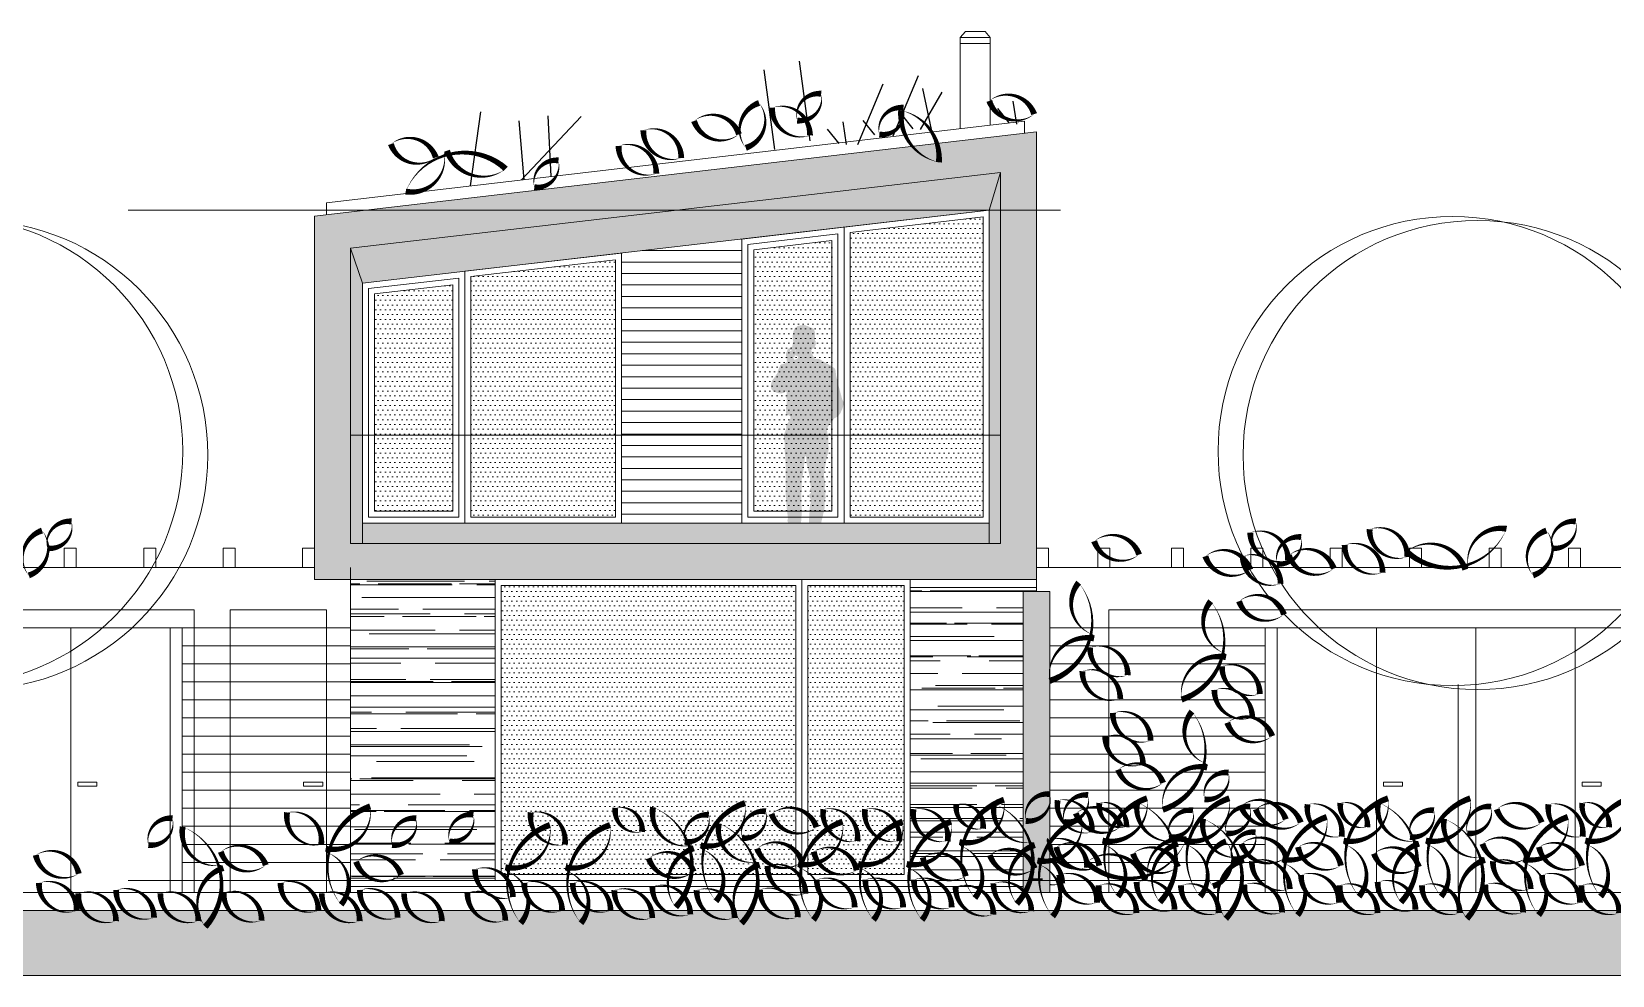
# Model space of a CAD drawing. Header units: metres. Extents: x -686 to 211, y -481 to 125.
# Drawn here: x -616.83 to -603.69, y -342.67 to -334.83 of the extents above; entities that cross this region are included whole.
import ezdxf

# ---------------------------------------------------------------- set-up
doc = ezdxf.new("R2010")
doc.units = ezdxf.units.M
doc.linetypes.add('ČERCHOVANÁ', pattern=[25.4, 12.7, -6.35, 0, -6.35])
for name, color, linetype in [('2 lidi', 4, 'Continuous'), ('SRAFA', 251, 'Continuous'), ('SRAFY', 3, 'Continuous'), ('srafy sklo', 252, 'Continuous'), ('stávající stromy', 86, 'Continuous'), ('zariz.predmety', 203, 'Continuous'), ('ZDIVO', 1, 'Continuous')]:
    doc.layers.add(name, color=color, linetype=linetype)
doc.layers.add('FLOATINGWINDOWS', color=2, linetype='Continuous', plot=False)
pattern_1 = [(0, (-331.86679, 14.72619), (0.01984375, 0.0396875), [0, -0.0396875])]
pattern_2 = [(0, (-331.86679, 14.72619), (0, 0.09525), [])]

# ---------------------------------------------------------------- blocks, each defined once
blk = doc.blocks.new('pan')
at = {"layer": '2 lidi'}
h = blk.add_hatch(color=254, dxfattribs=at)
h.dxf.hatch_style = 1
h.paths.add_polyline_path([(162.087, 139.288), (162.087, 139.304), (162.075, 139.323), (162.039, 139.455), (162.039, 139.474), (162.037, 139.487), (162.029, 139.499), (162.025, 139.515), (162.018, 139.57), (162.013, 139.582), (161.978, 139.607), (161.908, 139.646), (161.89, 139.659), (161.848, 139.663), (161.839, 139.674), (161.829, 139.695), (161.821, 139.708), (161.818, 139.736), (161.829, 139.749), (161.838, 139.749), (161.851, 139.772), (161.855, 139.791), (161.854, 139.81), (161.848, 139.815), (161.847, 139.883), (161.839, 139.911), (161.823, 139.919), (161.794, 139.931), (161.766, 139.942), (161.747, 139.944), (161.704, 139.936), (161.678, 139.915), (161.67, 139.893), (161.663, 139.861), (161.662, 139.83), (161.665, 139.815), (161.669, 139.803), (161.67, 139.8), (161.667, 139.798), (161.662, 139.786), (161.66, 139.763), (161.652, 139.761), (161.634, 139.75), (161.623, 139.745), (161.621, 139.741), (161.607, 139.705), (161.607, 139.696), (161.613, 139.654), (161.615, 139.642), (161.611, 139.633), (161.603, 139.628), (161.582, 139.619), (161.568, 139.617), (161.559, 139.609), (161.538, 139.558), (161.538, 139.548), (161.507, 139.502), (161.494, 139.486), (161.49, 139.474), (161.485, 139.461), (161.481, 139.45), (161.481, 139.431), (161.485, 139.412), (161.495, 139.4), (161.511, 139.391), (161.525, 139.383), (161.54, 139.378), (161.548, 139.377), (161.571, 139.375), (161.579, 139.378), (161.591, 139.38), (161.603, 139.39), (161.607, 139.392), (161.614, 139.385), (161.611, 139.363), (161.609, 139.346), (161.613, 139.329), (161.613, 139.288), (161.607, 139.255), (161.609, 139.234), (161.607, 139.208), (161.617, 139.198), (161.633, 139.192), (161.643, 139.184), (161.643, 139.167), (161.638, 139.153), (161.628, 139.141), (161.615, 139.118), (161.607, 139.109), (161.611, 139.1), (161.608, 139.08), (161.589, 139.029), (161.592, 138.989), (161.597, 138.955), (161.595, 138.93), (161.597, 138.887), (161.601, 138.851), (161.605, 138.777), (161.604, 138.715), (161.604, 138.669), (161.604, 138.643), (161.605, 138.543), (161.603, 138.528), (161.605, 138.515), (161.607, 138.507), (161.612, 138.429), (161.617, 138.387), (161.621, 138.358), (161.623, 138.34), (161.619, 138.317), (161.626, 138.294), (161.622, 138.276), (161.627, 138.252), (161.631, 138.245), (161.63, 138.239), (161.629, 138.235), (161.634, 138.23), (161.627, 138.211), (161.596, 138.171), (161.583, 138.155), (161.582, 138.147), (161.578, 138.144), (161.578, 138.133), (161.597, 138.128), (161.74, 138.128), (161.742, 138.151), (161.737, 138.159), (161.725, 138.192), (161.734, 138.203), (161.736, 138.209), (161.742, 138.245), (161.742, 138.258), (161.731, 138.286), (161.739, 138.404), (161.735, 138.456), (161.736, 138.591), (161.738, 138.675), (161.748, 138.703), (161.757, 138.779), (161.765, 138.849), (161.774, 138.857), (161.776, 138.804), (161.805, 138.681), (161.806, 138.649), (161.81, 138.613), (161.813, 138.596), (161.806, 138.576), (161.818, 138.56), (161.813, 138.546), (161.803, 138.538), (161.799, 138.516), (161.813, 138.498), (161.813, 138.465), (161.806, 138.448), (161.802, 138.38), (161.795, 138.27), (161.78, 138.25), (161.785, 138.242), (161.792, 138.23), (161.802, 138.232), (161.801, 138.195), (161.795, 138.181), (161.788, 138.164), (161.789, 138.154), (161.782, 138.148), (161.782, 138.128), (161.798, 138.128), (161.855, 138.128), (161.907, 138.134), (161.904, 138.155), (161.899, 138.159), (161.905, 138.173), (161.903, 138.184), (161.892, 138.2), (161.891, 138.221), (161.903, 138.238), (161.908, 138.25), (161.903, 138.274), (161.897, 138.29), (161.928, 138.421), (161.929, 138.483), (161.936, 138.51), (161.933, 138.542), (161.939, 138.556), (161.936, 138.567), (161.929, 138.585), (161.929, 138.6), (161.933, 138.61), (161.932, 138.633), (161.929, 138.657), (161.921, 138.698), (161.941, 138.818), (161.961, 138.907), (161.958, 139.004), (161.958, 139.018), (161.952, 139.028), (161.95, 139.046), (161.95, 139.058), (161.947, 139.069), (161.949, 139.09), (161.953, 139.092), (161.977, 139.131), (161.986, 139.131), (161.989, 139.145), (162.01, 139.17), (162.034, 139.18), (162.058, 139.209), (162.078, 139.254)])
h.paths.add_polyline_path([(161.678, 139.655), (161.67, 139.666), (161.668, 139.672), (161.671, 139.678), (161.678, 139.675), (161.679, 139.688), (161.684, 139.692), (161.695, 139.688), (161.703, 139.683), (161.708, 139.675), (161.703, 139.664), (161.689, 139.659)], flags=16)
h.paths.add_polyline_path([(161.683, 139.724), (161.679, 139.733), (161.684, 139.733), (161.687, 139.729), (161.688, 139.725)], flags=16)
h.paths.add_polyline_path([(161.638, 139.723), (161.642, 139.733), (161.658, 139.739), (161.648, 139.729)], flags=16)

msp = doc.modelspace()

# ---------------------------------------------------------------- hatches: boundary and pattern name
at = {"linetype": 'Continuous', "lineweight": 0}
h = msp.add_hatch(dxfattribs=at)
h.set_pattern_fill('DOTS', color=256, scale=0.025, style=0)
h.set_pattern_definition(pattern_1)
h.paths.add_polyline_path([(-608.92, -336.371), (-610.025, -336.5), (-610.025, -338.185), (-608.92, -338.185)])
h = msp.add_hatch(dxfattribs=at)
h.set_pattern_fill('DOTS', color=256, scale=0.025, style=0)
h.set_pattern_definition(pattern_1)
h.paths.add_polyline_path([(-610.175, -336.568), (-610.825, -336.644), (-610.825, -338.185), (-610.175, -338.185)])
h = msp.add_hatch(dxfattribs=at)
h.set_pattern_fill('DOTS', color=256, scale=0.025, style=0)
h.set_pattern_definition(pattern_1)
h.paths.add_polyline_path([(-611.975, -336.727), (-613.175, -336.867), (-613.175, -338.185), (-611.975, -338.185)])
h = msp.add_hatch(dxfattribs=at)
h.set_pattern_fill('DOTS', color=256, scale=0.025, style=0)
h.set_pattern_definition(pattern_1)
h.paths.add_polyline_path([(-613.325, -336.935), (-613.975, -337.011), (-613.975, -338.185), (-613.325, -338.185)])
h = msp.add_hatch(dxfattribs=at)
h.set_pattern_fill('DOTS', color=256, scale=0.025, style=0)
h.set_pattern_definition(pattern_1)
h.paths.add_polyline_path([(-613.325, -338.185), (-613.975, -338.185), (-613.975, -338.815), (-613.325, -338.815)])
h = msp.add_hatch(dxfattribs=at)
h.set_pattern_fill('DOTS', color=256, scale=0.025, style=0)
h.set_pattern_definition(pattern_1)
h.paths.add_polyline_path([(-611.975, -338.185), (-613.175, -338.185), (-613.175, -338.865), (-611.975, -338.865)])
h = msp.add_hatch(dxfattribs=at)
h.set_pattern_fill('DOTS', color=256, scale=0.025, style=0)
h.set_pattern_definition(pattern_1)
h.paths.add_polyline_path([(-610.175, -338.185), (-610.825, -338.185), (-610.825, -338.815), (-610.175, -338.815)])
h = msp.add_hatch(dxfattribs=at)
h.set_pattern_fill('DOTS', color=256, scale=0.025, style=0)
h.set_pattern_definition(pattern_1)
h.paths.add_polyline_path([(-608.92, -338.185), (-610.025, -338.185), (-610.025, -338.865), (-608.92, -338.865)])
h = msp.add_hatch(dxfattribs=at)
h.set_pattern_fill('AR-RROOF', color=256, scale=0.008, style=0)
h.set_pattern_definition([(0, (-242.32789, -79.5359), (0.44704, 0.2032), [3.048, -0.4064, 1.016, -0.2032]), (0, (-242.05763, -79.4343), (-0.2032, 0.270256), [0.6096, -0.067056, 1.2192, -0.1524]), (0, (-242.22629, -79.36319), (1.05664, 0.136144), [1.6256, -0.28448, 0.8128, -0.2032])])
h.paths.add_polyline_path([(-612.975, -339.285), (-614.175, -339.285), (-614.175, -341.885), (-612.975, -341.885)])
h = msp.add_hatch(dxfattribs=at)
h.set_pattern_fill('AR-RROOF', color=256, scale=0.008, style=0)
h.set_pattern_definition([(0, (-331.86679, 14.72619), (0.44704, 0.2032), [3.048, -0.4064, 1.016, -0.2032]), (0, (-331.59653, 14.8278), (-0.2032, 0.270256), [0.6096, -0.067056, 1.2192, -0.1524]), (0, (-331.76519, 14.89891), (1.05664, 0.136144), [1.6256, -0.28448, 0.8128, -0.2032])])
h.paths.add_polyline_path([(-608.585, -339.485), (-608.475, -339.485), (-608.475, -339.385), (-609.525, -339.385), (-609.525, -341.885), (-608.585, -341.885)])
h = msp.add_hatch(dxfattribs=at)
h.set_pattern_fill('DOTS', color=256, scale=0.025, style=0)
h.set_pattern_definition(pattern_1)
h.paths.add_polyline_path([(-610.475, -339.435), (-612.925, -339.435), (-612.925, -341.835), (-610.475, -341.835)])
h = msp.add_hatch(dxfattribs=at)
h.set_pattern_fill('DOTS', color=256, scale=0.025, style=0)
h.set_pattern_definition(pattern_1)
h.paths.add_polyline_path([(-609.575, -339.435), (-610.375, -339.435), (-610.375, -341.835), (-609.575, -341.835)])
at = {"layer": 'SRAFA', "linetype": 'Continuous', "lineweight": 0}
h = msp.add_hatch(dxfattribs=at)
h.set_pattern_fill('LINE', color=256, scale=0.03, style=0)
h.set_pattern_definition(pattern_2)
h.paths.add_polyline_path([(-610.925, -336.555), (-611.925, -336.671), (-611.925, -338.185), (-610.925, -338.185)])
h = msp.add_hatch(dxfattribs=at)
h.set_pattern_fill('LINE', color=256, scale=0.03, style=0)
h.set_pattern_definition(pattern_2)
h.paths.add_polyline_path([(-610.925, -338.185), (-611.925, -338.185), (-611.925, -338.915), (-610.925, -338.915)])
at = {"layer": 'SRAFA', "linetype": 'Continuous'}
msp.add_hatch(color=256, dxfattribs=at).paths.add_polyline_path([(-657.785, -342.135), (-558.475, -342.135), (-558.475, -342.674), (-657.785, -342.674)])
at = {"layer": 'srafy sklo', "linetype": 'Continuous', "lineweight": 0}
for color, points in [(256, [(-608.475, -335.665), (-609.302, -335.761, -0.098463), (-609.287, -335.917, -0.164338), (-609.507, -335.785), (-614.046, -336.315), (-611.457, -336.315), (-608.775, -336.002), (-608.775, -336.315), (-608.475, -336.315)]), (256, [(-609.302, -335.761), (-609.507, -335.785, 0.164338), (-609.287, -335.917, 0.098463)]), (253, [(-608.775, -336.002), (-611.457, -336.315), (-608.87, -336.315)]), (253, [(-608.775, -336.002), (-608.87, -336.315), (-608.775, -336.315)]), (256, [(-614.175, -336.632), (-611.457, -336.315), (-614.046, -336.315), (-614.475, -336.365), (-614.475, -338.915), (-614.175, -338.915)]), (253, [(-608.87, -336.315), (-611.457, -336.315), (-614.175, -336.632), (-614.075, -336.922)]), (253, [(-608.775, -336.315), (-608.87, -336.315), (-608.87, -338.185), (-608.775, -338.185)]), (256, [(-608.475, -336.315), (-608.775, -336.315), (-608.775, -338.915), (-608.475, -338.915)]), (253, [(-614.075, -336.922), (-614.175, -336.632), (-614.175, -338.185), (-614.075, -338.185)]), (253, [(-614.075, -338.185), (-614.175, -338.185), (-614.175, -338.915), (-614.075, -338.915)]), (253, [(-608.775, -338.185), (-608.87, -338.185), (-608.87, -338.915), (-608.775, -338.915)]), (256, [(-614.175, -338.915), (-614.475, -338.915), (-614.475, -339.385), (-613.225, -339.385), (-613.225, -339.085), (-614.175, -339.085)]), (253, [(-614.075, -338.915), (-614.175, -338.915), (-614.175, -339.085), (-614.075, -339.085)]), (253, [(-608.87, -338.915), (-610.075, -338.915), (-610.925, -338.915), (-614.075, -338.915), (-614.075, -339.085), (-608.87, -339.085)]), (256, [(-608.475, -339.125), (-608.475, -338.915), (-608.775, -338.915), (-608.775, -339.085), (-613.225, -339.085), (-613.225, -339.385), (-608.475, -339.385)]), (253, [(-608.775, -338.915), (-608.87, -338.915), (-608.87, -339.085), (-608.775, -339.085)]), (256, [(-608.365, -339.485), (-608.585, -339.485), (-608.585, -341.985), (-608.365, -341.985), (-608.365, -341.6, -0.016056), (-608.367, -341.585, -0.472772), (-608.369, -341.549, -0.004975), (-608.365, -341.547), (-608.365, -340.226, -0.001196), (-608.367, -340.227, -0.086513), (-608.365, -340.12)])]:
    msp.add_hatch(color=color, dxfattribs=at).paths.add_polyline_path(points)

# ---------------------------------------------------------------- linework, layer by layer
at = {"linetype": 'Continuous', "lineweight": 0}
for p, q in [((-614.075, -338.915), (-608.875, -338.915)), ((-608.585, -341.885), (-614.175, -341.885)), ((-608.465, -341.885), (-608.475, -341.885)), ((-608.585, -341.935), (-614.175, -341.935))]:
    msp.add_line(p, q, dxfattribs=at)
at = {"color": 251, "linetype": 'Continuous', "lineweight": 0}
for p, q in [((-615.575, -339.785), (-619.075, -339.785)), ((-616.5, -341.985), (-616.5, -339.785)), ((-615.675, -341.985), (-615.675, -339.785)), ((-615.575, -341.985), (-615.575, -339.785)), ((-615.575, -339.785), (-614.175, -339.785)), ((-606.575, -339.785), (-608.365, -339.785)), ((-603.075, -339.785), (-606.575, -339.785)), ((-606.575, -341.985), (-606.575, -339.785)), ((-606.475, -341.985), (-606.475, -339.785)), ((-605.65, -341.985), (-605.65, -339.785)), ((-604.825, -341.985), (-604.825, -339.785)), ((-604, -341.985), (-604, -339.785)), ((-615.575, -339.935), (-614.175, -339.935)), ((-606.575, -339.935), (-608.365, -339.935)), ((-606.575, -339.935), (-608.365, -339.935)), ((-615.575, -340.085), (-614.175, -340.085)), ((-606.575, -340.085), (-608.365, -340.085)), ((-615.575, -340.235), (-614.175, -340.235)), ((-606.575, -340.235), (-608.365, -340.235)), ((-615.575, -340.385), (-614.175, -340.385)), ((-606.575, -340.385), (-608.365, -340.385)), ((-606.575, -340.385), (-608.365, -340.385)), ((-615.575, -340.535), (-614.175, -340.535)), ((-606.575, -340.535), (-608.365, -340.535)), ((-615.575, -340.685), (-614.175, -340.685)), ((-606.575, -340.685), (-608.365, -340.685)), ((-615.575, -340.835), (-614.175, -340.835)), ((-606.575, -340.835), (-608.365, -340.835)), ((-606.575, -340.835), (-608.365, -340.835)), ((-615.575, -340.985), (-614.175, -340.985)), ((-606.575, -340.985), (-608.365, -340.985)), ((-615.575, -341.135), (-614.175, -341.135)), ((-606.575, -341.135), (-608.365, -341.135)), ((-615.575, -341.285), (-614.175, -341.285)), ((-606.575, -341.285), (-608.365, -341.285)), ((-606.575, -341.285), (-608.365, -341.285)), ((-615.575, -341.435), (-614.175, -341.435)), ((-606.575, -341.435), (-608.365, -341.435)), ((-615.575, -341.585), (-614.175, -341.585)), ((-615.575, -341.585), (-614.175, -341.585)), ((-606.575, -341.585), (-608.367, -341.585)), ((-615.575, -341.735), (-614.175, -341.735)), ((-606.575, -341.735), (-608.365, -341.735)), ((-606.575, -341.735), (-608.365, -341.735)), ((-615.575, -341.885), (-614.175, -341.885)), ((-606.575, -341.885), (-608.365, -341.885))]:
    msp.add_line(p, q, dxfattribs=at)
for points in [[(-616.442, -341.068), (-616.283, -341.068), (-616.283, -341.101), (-616.442, -341.101)], [(-605.592, -341.068), (-605.433, -341.068), (-605.433, -341.101), (-605.592, -341.101)], [(-603.942, -341.068), (-603.783, -341.068), (-603.783, -341.101), (-603.942, -341.101)]]:
    msp.add_lwpolyline(points, close=True, dxfattribs=at)
at = {"color": 251, "linetype": 'ČERCHOVANÁ', "lineweight": 0, "ltscale": 0.01, "const_width": 0.1, "flags": 128}
msp.add_lwpolyline([(-608.475, -341.867), (-608.475, -341.885)], dxfattribs=at)
at = {"layer": 'FLOATINGWINDOWS', "linetype": 'Continuous', "lineweight": 0}
for p, q in [((-608.275, -336.315), (-616.023, -336.315)), ((-614.175, -341.985), (-614.175, -339.285)), ((-608.275, -341.885), (-616.023, -341.885))]:
    msp.add_line(p, q, dxfattribs=at)
at = {"layer": 'SRAFA', "linetype": 'Continuous', "lineweight": 0}
msp.add_lwpolyline([(-657.785, -342.135), (-558.475, -342.135), (-558.475, -342.674), (-657.785, -342.674)], close=True, dxfattribs=at)
at = {"layer": 'SRAFY', "linetype": 'Continuous', "lineweight": 0}
for p, q in [((-609.11, -334.881), (-609.066, -334.831)), ((-609.11, -335.638), (-609.11, -334.881)), ((-608.86, -334.881), (-609.11, -334.881)), ((-608.86, -334.931), (-609.11, -334.931)), ((-608.903, -334.831), (-609.066, -334.831)), ((-608.86, -334.881), (-608.903, -334.831)), ((-608.86, -335.609), (-608.86, -334.881)), ((-608.575, -335.677), (-608.575, -335.576)), ((-608.475, -335.665), (-614.475, -336.365)), ((-608.475, -335.665), (-608.475, -339.385)), ((-608.775, -336.002), (-608.87, -336.315)), ((-608.775, -339.085), (-608.775, -336.002)), ((-614.375, -336.353), (-614.375, -336.253)), ((-614.475, -336.365), (-614.475, -339.385)), ((-608.87, -336.315), (-614.075, -336.922)), ((-608.87, -338.915), (-608.87, -336.315)), ((-614.175, -336.632), (-614.175, -339.085)), ((-614.175, -339.085), (-614.175, -336.632)), ((-614.075, -336.922), (-614.175, -336.632)), ((-614.075, -336.922), (-614.075, -338.915)), ((-613.225, -338.915), (-613.225, -336.823)), ((-614.175, -338.185), (-608.775, -338.185)), ((-614.079, -338.915), (-614.075, -338.915)), ((-614.079, -338.915), (-608.87, -338.915)), ((-614.075, -338.915), (-614.075, -339.085)), ((-608.87, -338.915), (-608.87, -339.085)), ((-614.175, -339.085), (-608.775, -339.085)), ((-614.475, -339.385), (-608.585, -339.385)), ((-614.475, -339.385), (-608.475, -339.385)), ((-614.475, -339.385), (-608.475, -339.385)), ((-614.175, -341.985), (-614.175, -339.385)), ((-612.975, -341.885), (-612.975, -339.385)), ((-609.525, -341.885), (-609.525, -339.385)), ((-608.475, -339.385), (-608.475, -339.485)), ((-608.585, -341.985), (-608.585, -339.485)), ((-608.585, -339.485), (-608.365, -339.485)), ((-608.365, -341.985), (-608.365, -339.485))]:
    msp.add_line(p, q, dxfattribs=at)
at = {"layer": 'SRAFY', "color": 251, "linetype": 'Continuous', "lineweight": 0}
for p, q in [((-614.475, -339.285), (-620.975, -339.285)), ((-601.975, -339.285), (-608.475, -339.285)), ((-615.475, -339.635), (-620.375, -339.635)), ((-615.475, -341.985), (-615.475, -339.635)), ((-615.175, -339.635), (-614.375, -339.635)), ((-615.175, -341.985), (-615.175, -339.635)), ((-614.375, -341.985), (-614.375, -339.635)), ((-607.875, -341.985), (-607.875, -339.635)), ((-602.975, -339.635), (-607.875, -339.635))]:
    msp.add_line(p, q, dxfattribs=at)
at = {"layer": 'SRAFY', "linetype": 'Continuous', "lineweight": 0}
msp.add_lwpolyline([(-608.575, -335.576), (-614.375, -336.253)], dxfattribs=at)
for points in [[(-608.475, -335.665), (-614.475, -336.365), (-614.475, -339.385), (-608.475, -339.385)], [(-608.775, -336.002), (-614.175, -336.632), (-614.175, -339.085), (-608.775, -339.085)], [(-608.775, -336.002), (-614.175, -336.632), (-614.175, -339.085), (-608.775, -339.085)], [(-610.075, -336.455), (-608.87, -336.315), (-608.87, -338.915), (-610.075, -338.915)], [(-610.025, -336.5), (-608.92, -336.371), (-608.92, -338.865), (-610.025, -338.865)], [(-610.925, -336.555), (-610.075, -336.455), (-610.075, -338.915), (-610.925, -338.915)], [(-610.875, -336.599), (-610.125, -336.512), (-610.125, -338.865), (-610.875, -338.865)], [(-610.825, -336.644), (-610.175, -336.568), (-610.175, -338.815), (-610.825, -338.815)], [(-613.225, -336.823), (-611.925, -336.671), (-611.925, -338.915), (-613.225, -338.915)], [(-613.175, -336.867), (-611.975, -336.727), (-611.975, -338.865), (-613.175, -338.865)], [(-614.025, -336.967), (-613.275, -336.879), (-613.275, -338.865), (-614.025, -338.865)], [(-613.975, -337.011), (-613.325, -336.935), (-613.325, -338.815), (-613.975, -338.815)], [(-610.425, -341.885), (-610.425, -339.385), (-612.975, -339.385), (-612.975, -341.885)], [(-609.525, -341.885), (-609.525, -339.385), (-610.425, -339.385), (-610.425, -341.885)], [(-610.475, -341.835), (-610.475, -339.435), (-612.925, -339.435), (-612.925, -341.835)], [(-609.575, -341.835), (-609.575, -339.435), (-610.375, -339.435), (-610.375, -341.835)]]:
    msp.add_lwpolyline(points, close=True, dxfattribs=at)
at = {"layer": 'SRAFY', "color": 251, "linetype": 'Continuous', "lineweight": 0}
for points in [[(-616.555, -339.125), (-616.455, -339.125), (-616.455, -339.285), (-616.555, -339.285)], [(-615.893, -339.125), (-615.793, -339.125), (-615.793, -339.285), (-615.893, -339.285)], [(-615.235, -339.125), (-615.135, -339.125), (-615.135, -339.285), (-615.235, -339.285)], [(-614.575, -339.125), (-614.475, -339.125), (-614.475, -339.285), (-614.575, -339.285)], [(-608.475, -339.125), (-608.375, -339.125), (-608.375, -339.285), (-608.475, -339.285)], [(-608.475, -339.125), (-608.375, -339.125), (-608.375, -339.285), (-608.475, -339.285)], [(-608.475, -339.125), (-608.375, -339.125), (-608.375, -339.285), (-608.475, -339.285)], [(-607.965, -339.125), (-607.865, -339.125), (-607.865, -339.285), (-607.965, -339.285)], [(-607.355, -339.125), (-607.255, -339.125), (-607.255, -339.285), (-607.355, -339.285)], [(-606.695, -339.125), (-606.595, -339.125), (-606.595, -339.285), (-606.695, -339.285)], [(-606.035, -339.125), (-605.935, -339.125), (-605.935, -339.285), (-606.035, -339.285)], [(-605.375, -339.125), (-605.275, -339.125), (-605.275, -339.285), (-605.375, -339.285)], [(-604.715, -339.125), (-604.615, -339.125), (-604.615, -339.285), (-604.715, -339.285)], [(-604.055, -339.125), (-603.955, -339.125), (-603.955, -339.285), (-604.055, -339.285)], [(-614.565, -341.068), (-614.405, -341.068), (-614.405, -341.101), (-614.565, -341.101)]]:
    msp.add_lwpolyline(points, close=True, dxfattribs=at)
at = {"layer": 'stávající stromy', "linetype": 'Continuous', "lineweight": 0}
msp.add_line((-604.973, -340.256), (-604.973, -341.985), dxfattribs=at)
for points in [[(-614.012, -341.269, 0, 0, -0.520567), (-614.012, -341.269, 0, 0.05, -0.520567), (-614.382, -341.621, 0, 0.05, -0.520567), (-614.374, -341.652, 0, 0.05, -0.520567), (-614.254, -342.086, 0, 0.05, -0.520567), (-614.012, -341.269, 0.05, 0.05, 0)], [(-611.754, -341.481, 0, 0, -0.520567), (-611.754, -341.481, 0, 0.05, -0.520567), (-611.976, -341.282, 0, 0.05, -0.520567), (-611.754, -341.481, 0.05, 0.05, 0)], [(-611.473, -342.107, 0, 0, -0.520567), (-611.473, -342.107, 0, 0.05, -0.520567), (-611.323, -341.618, 0, 0.05, -0.520567), (-611.345, -341.595, 0, 0.05, -0.520567), (-611.662, -341.276, 0, 0.05, -0.520567), (-611.473, -342.107, 0.05, 0.05, 0)], [(-610.897, -341.241, 0, 0, -0.520567), (-610.897, -341.241, 0, 0.05, -0.520567), (-611.267, -341.594, 0, 0.05, -0.520567), (-611.259, -341.625, 0, 0.05, -0.520567), (-611.139, -342.058, 0, 0.05, -0.520567), (-610.897, -341.241, 0.05, 0.05, 0)], [(-610.304, -341.443, 0, 0, -0.520567), (-610.304, -341.443, 0, 0.05, -0.520567), (-610.677, -341.332, 0, 0.05, -0.520567), (-610.304, -341.443, 0.05, 0.05, 0)], [(-608.92, -341.454, 0, 0, -0.520567), (-608.92, -341.454, 0, 0.05, -0.520567), (-609.142, -341.254, 0, 0.05, -0.520567), (-608.92, -341.454, 0.05, 0.05, 0)], [(-608.746, -341.214, 0, 0, -0.520567), (-608.746, -341.214, 0, 0.05, -0.520567), (-609.116, -341.566, 0, 0.05, -0.520567), (-609.108, -341.597, 0, 0.05, -0.520567), (-608.988, -342.031, 0, 0.05, -0.520567), (-608.746, -341.214, 0.05, 0.05, 0)], [(-608.639, -342.079, 0, 0, -0.520567), (-608.639, -342.079, 0, 0.05, -0.520567), (-608.489, -341.591, 0, 0.05, -0.520567), (-608.511, -341.568, 0, 0.05, -0.520567), (-608.828, -341.248, 0, 0.05, -0.520567), (-608.639, -342.079, 0.05, 0.05, 0)], [(-608.365, -341.168, 0, 0, -0.520567), (-608.365, -341.168, 0, 0.05, -0.520567), (-608.564, -341.39, 0, 0.05, -0.520567), (-608.365, -341.168, 0.05, 0.05, 0)], [(-608.3, -341.219, 0, 0, -0.520567), (-608.3, -341.219, 0, 0.05, -0.520567), (-608.017, -341.486, 0, 0.05, -0.520567), (-608.3, -341.219, 0.05, 0.05, 0)], [(-607.73, -341.442, 0, 0, -0.520567), (-607.73, -341.442, 0, 0.05, -0.520567), (-607.953, -341.242, 0, 0.05, -0.520567), (-607.73, -341.442, 0.05, 0.05, 0)], [(-607.557, -341.202, 0, 0, -0.520567), (-607.557, -341.202, 0, 0.05, -0.520567), (-607.927, -341.554, 0, 0.05, -0.520567), (-607.919, -341.585, 0, 0.05, -0.520567), (-607.799, -342.019, 0, 0.05, -0.520567), (-607.557, -341.202, 0.05, 0.05, 0)], [(-607.45, -342.067, 0, 0, -0.520567), (-607.45, -342.067, 0, 0.05, -0.520567), (-607.3, -341.579, 0, 0.05, -0.520567), (-607.321, -341.556, 0, 0.05, -0.520567), (-607.638, -341.237, 0, 0.05, -0.520567), (-607.45, -342.067, 0.05, 0.05, 0)], [(-606.873, -341.202, 0, 0, -0.520567), (-606.873, -341.202, 0, 0.05, -0.520567), (-607.243, -341.554, 0, 0.05, -0.520567), (-607.236, -341.585, 0, 0.05, -0.520567), (-607.115, -342.019, 0, 0.05, -0.520567), (-606.873, -341.202, 0.05, 0.05, 0)], [(-606.7, -341.271, 0, 0, -0.520567), (-606.7, -341.271, 0, 0.05, -0.520567), (-606.9, -341.494, 0, 0.05, -0.520567), (-606.7, -341.271, 0.05, 0.05, 0)], [(-606.28, -341.403, 0, 0, -0.520567), (-606.28, -341.403, 0, 0.05, -0.520567), (-606.653, -341.293, 0, 0.05, -0.520567), (-606.28, -341.403, 0.05, 0.05, 0)], [(-606.223, -341.253, 0, 0, -0.520567), (-606.223, -341.253, 0, 0.05, -0.520567), (-605.94, -341.52, 0, 0.05, -0.520567), (-606.223, -341.253, 0.05, 0.05, 0)], [(-605.727, -341.442, 0, 0, -0.520567), (-605.727, -341.442, 0, 0.05, -0.520567), (-605.95, -341.242, 0, 0.05, -0.520567), (-605.727, -341.442, 0.05, 0.05, 0)], [(-605.554, -341.202, 0, 0, -0.520567), (-605.554, -341.202, 0, 0.05, -0.520567), (-605.924, -341.554, 0, 0.05, -0.520567), (-605.916, -341.585, 0, 0.05, -0.520567), (-605.796, -342.019, 0, 0.05, -0.520567), (-605.554, -341.202, 0.05, 0.05, 0)], [(-605.447, -342.067, 0, 0, -0.520567), (-605.447, -342.067, 0, 0.05, -0.520567), (-605.297, -341.579, 0, 0.05, -0.520567), (-605.319, -341.556, 0, 0.05, -0.520567), (-605.636, -341.237, 0, 0.05, -0.520567), (-605.447, -342.067, 0.05, 0.05, 0)], [(-604.871, -341.202, 0, 0, -0.520567), (-604.871, -341.202, 0, 0.05, -0.520567), (-605.24, -341.554, 0, 0.05, -0.520567), (-605.233, -341.585, 0, 0.05, -0.520567), (-605.113, -342.019, 0, 0.05, -0.520567), (-604.871, -341.202, 0.05, 0.05, 0)], [(-604.698, -341.271, 0, 0, -0.520567), (-604.698, -341.271, 0, 0.05, -0.520567), (-604.897, -341.494, 0, 0.05, -0.520567), (-604.698, -341.271, 0.05, 0.05, 0)], [(-604.278, -341.403, 0, 0, -0.520567), (-604.278, -341.403, 0, 0.05, -0.520567), (-604.651, -341.293, 0, 0.05, -0.520567), (-604.278, -341.403, 0.05, 0.05, 0)], [(-604.221, -341.253, 0, 0, -0.520567), (-604.221, -341.253, 0, 0.05, -0.520567), (-603.938, -341.52, 0, 0.05, -0.520567), (-604.221, -341.253, 0.05, 0.05, 0)], [(-603.719, -341.442, 0, 0, -0.520567), (-603.719, -341.442, 0, 0.05, -0.520567), (-603.941, -341.242, 0, 0.05, -0.520567), (-603.719, -341.442, 0.05, 0.05, 0)], [(-603.546, -341.202, 0, 0, -0.520567), (-603.546, -341.202, 0, 0.05, -0.520567), (-603.915, -341.554, 0, 0.05, -0.520567), (-603.908, -341.585, 0, 0.05, -0.520567), (-603.788, -342.019, 0, 0.05, -0.520567), (-603.546, -341.202, 0.05, 0.05, 0)], [(-615.655, -341.369, 0, 0, -0.520567), (-615.655, -341.369, 0, 0.05, -0.520567), (-615.855, -341.591, 0, 0.05, -0.520567), (-615.655, -341.369, 0.05, 0.05, 0)], [(-614.703, -341.32, 0, 0, -0.520567), (-614.703, -341.32, 0, 0.05, -0.520567), (-614.42, -341.587, 0, 0.05, -0.520567), (-614.703, -341.32, 0.05, 0.05, 0)], [(-613.63, -341.369, 0, 0, -0.520567), (-613.63, -341.369, 0, 0.05, -0.520567), (-613.83, -341.591, 0, 0.05, -0.520567), (-613.63, -341.369, 0.05, 0.05, 0)], [(-613.155, -341.338, 0, 0, -0.520567), (-613.155, -341.338, 0, 0.05, -0.520567), (-613.355, -341.561, 0, 0.05, -0.520567), (-613.155, -341.338, 0.05, 0.05, 0)], [(-612.678, -341.32, 0, 0, -0.520567), (-612.678, -341.32, 0, 0.05, -0.520567), (-612.395, -341.587, 0, 0.05, -0.520567), (-612.678, -341.32, 0.05, 0.05, 0)], [(-611.199, -341.341, 0, 0, -0.520567), (-611.199, -341.341, 0, 0.05, -0.520567), (-611.399, -341.563, 0, 0.05, -0.520567), (-611.199, -341.341, 0.05, 0.05, 0)], [(-610.926, -342.242, 0, 0, -0.520567), (-610.926, -342.242, 0, 0.05, -0.520567), (-610.776, -341.754, 0, 0.05, -0.520567), (-610.797, -341.731, 0, 0.05, -0.520567), (-611.115, -341.411, 0, 0.05, -0.520567), (-610.926, -342.242, 0.05, 0.05, 0)], [(-610.724, -341.311, 0, 0, -0.520567), (-610.724, -341.311, 0, 0.05, -0.520567), (-610.924, -341.533, 0, 0.05, -0.520567), (-610.724, -341.311, 0.05, 0.05, 0)], [(-610.087, -341.396, 0, 0, -0.520567), (-610.087, -341.396, 0, 0.05, -0.520567), (-610.457, -341.748, 0, 0.05, -0.520567), (-610.45, -341.779, 0, 0.05, -0.520567), (-610.329, -342.213, 0, 0.05, -0.520567), (-610.087, -341.396, 0.05, 0.05, 0)], [(-610.247, -341.293, 0, 0, -0.520567), (-610.247, -341.293, 0, 0.05, -0.520567), (-609.964, -341.559, 0, 0.05, -0.520567), (-610.247, -341.293, 0.05, 0.05, 0)], [(-609.588, -341.396, 0, 0, -0.520567), (-609.588, -341.396, 0, 0.05, -0.520567), (-609.957, -341.748, 0, 0.05, -0.520567), (-609.95, -341.779, 0, 0.05, -0.520567), (-609.83, -342.213, 0, 0.05, -0.520567), (-609.588, -341.396, 0.05, 0.05, 0)], [(-609.9, -341.293, 0, 0, -0.520567), (-609.9, -341.293, 0, 0.05, -0.520567), (-609.617, -341.559, 0, 0.05, -0.520567), (-609.9, -341.293, 0.05, 0.05, 0)], [(-609.185, -341.396, 0, 0, -0.520567), (-609.185, -341.396, 0, 0.05, -0.520567), (-609.554, -341.748, 0, 0.05, -0.520567), (-609.547, -341.779, 0, 0.05, -0.520567), (-609.427, -342.213, 0, 0.05, -0.520567), (-609.185, -341.396, 0.05, 0.05, 0)], [(-609.497, -341.293, 0, 0, -0.520567), (-609.497, -341.293, 0, 0.05, -0.520567), (-609.214, -341.559, 0, 0.05, -0.520567), (-609.497, -341.293, 0.05, 0.05, 0)], [(-608.099, -341.367, 0, 0, -0.520567), (-608.099, -341.367, 0, 0.05, -0.520567), (-608.468, -341.719, 0, 0.05, -0.520567), (-608.461, -341.75, 0, 0.05, -0.520567), (-608.341, -342.184, 0, 0.05, -0.520567), (-608.099, -341.367, 0.05, 0.05, 0)], [(-607.175, -341.302, 0, 0, -0.520567), (-607.175, -341.302, 0, 0.05, -0.520567), (-607.375, -341.524, 0, 0.05, -0.520567), (-607.175, -341.302, 0.05, 0.05, 0)], [(-606.902, -342.203, 0, 0, -0.520567), (-606.902, -342.203, 0, 0.05, -0.520567), (-606.752, -341.714, 0, 0.05, -0.520567), (-606.774, -341.691, 0, 0.05, -0.520567), (-607.091, -341.372, 0, 0.05, -0.520567), (-606.902, -342.203, 0.05, 0.05, 0)], [(-606.064, -341.357, 0, 0, -0.520567), (-606.064, -341.357, 0, 0.05, -0.520567), (-606.433, -341.709, 0, 0.05, -0.520567), (-606.426, -341.74, 0, 0.05, -0.520567), (-606.306, -342.173, 0, 0.05, -0.520567), (-606.064, -341.357, 0.05, 0.05, 0)], [(-605.173, -341.302, 0, 0, -0.520567), (-605.173, -341.302, 0, 0.05, -0.520567), (-605.372, -341.524, 0, 0.05, -0.520567), (-605.173, -341.302, 0.05, 0.05, 0)], [(-604.899, -342.203, 0, 0, -0.520567), (-604.899, -342.203, 0, 0.05, -0.520567), (-604.749, -341.714, 0, 0.05, -0.520567), (-604.771, -341.691, 0, 0.05, -0.520567), (-605.088, -341.372, 0, 0.05, -0.520567), (-604.899, -342.203, 0.05, 0.05, 0)], [(-604.061, -341.357, 0, 0, -0.520567), (-604.061, -341.357, 0, 0.05, -0.520567), (-604.431, -341.709, 0, 0.05, -0.520567), (-604.423, -341.74, 0, 0.05, -0.520567), (-604.303, -342.173, 0, 0.05, -0.520567), (-604.061, -341.357, 0.05, 0.05, 0)], [(-615.382, -342.27, 0, 0, -0.520567), (-615.382, -342.27, 0, 0.05, -0.520567), (-615.232, -341.781, 0, 0.05, -0.520567), (-615.253, -341.758, 0, 0.05, -0.520567), (-615.57, -341.439, 0, 0.05, -0.520567), (-615.382, -342.27, 0.05, 0.05, 0)], [(-612.519, -341.424, 0, 0, -0.520567), (-612.519, -341.424, 0, 0.05, -0.520567), (-612.889, -341.776, 0, 0.05, -0.520567), (-612.881, -341.807, 0, 0.05, -0.520567), (-612.761, -342.24, 0, 0.05, -0.520567), (-612.519, -341.424, 0.05, 0.05, 0)], [(-612.019, -341.424, 0, 0, -0.520567), (-612.019, -341.424, 0, 0.05, -0.520567), (-612.389, -341.776, 0, 0.05, -0.520567), (-612.381, -341.807, 0, 0.05, -0.520567), (-612.261, -342.24, 0, 0.05, -0.520567), (-612.019, -341.424, 0.05, 0.05, 0)], [(-606.4, -341.691, 0, 0, -0.520567), (-606.4, -341.691, 0, 0.05, -0.520567), (-606.773, -341.58, 0, 0.05, -0.520567), (-606.4, -341.691, 0.05, 0.05, 0)], [(-604.397, -341.691, 0, 0, -0.520567), (-604.397, -341.691, 0, 0.05, -0.520567), (-604.77, -341.58, 0, 0.05, -0.520567), (-604.397, -341.691, 0.05, 0.05, 0)], [(-616.791, -341.674, 0, 0, -0.520567), (-616.791, -341.674, 0, 0.05, -0.520567), (-616.434, -341.829, 0, 0.05, -0.520567), (-616.791, -341.674, 0.05, 0.05, 0)], [(-614.88, -341.758, 0, 0, -0.520567), (-614.88, -341.758, 0, 0.05, -0.520567), (-615.253, -341.647, 0, 0.05, -0.520567), (-614.88, -341.758, 0.05, 0.05, 0)], [(-613.756, -341.839, 0, 0, -0.520567), (-613.756, -341.839, 0, 0.05, -0.520567), (-614.129, -341.729, 0, 0.05, -0.520567), (-613.756, -341.839, 0.05, 0.05, 0)], [(-611.325, -341.812, 0, 0, -0.520567), (-611.325, -341.812, 0, 0.05, -0.520567), (-611.698, -341.701, 0, 0.05, -0.520567), (-611.325, -341.812, 0.05, 0.05, 0)], [(-610.424, -341.73, 0, 0, -0.520567), (-610.424, -341.73, 0, 0.05, -0.520567), (-610.797, -341.62, 0, 0.05, -0.520567), (-610.424, -341.73, 0.05, 0.05, 0)], [(-610.326, -341.646, 0, 0, -0.520567), (-610.326, -341.646, 0, 0.05, -0.520567), (-609.97, -341.801, 0, 0.05, -0.520567), (-610.326, -341.646, 0.05, 0.05, 0)], [(-609.42, -341.694, 0, 0, -0.520567), (-609.42, -341.694, 0, 0.05, -0.520567), (-609.064, -341.85, 0, 0.05, -0.520567), (-609.42, -341.694, 0.05, 0.05, 0)], [(-608.491, -341.784, 0, 0, -0.520567), (-608.491, -341.784, 0, 0.05, -0.520567), (-608.863, -341.674, 0, 0.05, -0.520567), (-608.491, -341.784, 0.05, 0.05, 0)], [(-608.311, -341.607, 0, 0, -0.520567), (-608.311, -341.607, 0, 0.05, -0.520567), (-607.954, -341.762, 0, 0.05, -0.520567), (-608.311, -341.607, 0.05, 0.05, 0)], [(-607.301, -341.772, 0, 0, -0.520567), (-607.301, -341.772, 0, 0.05, -0.520567), (-607.674, -341.662, 0, 0.05, -0.520567), (-607.301, -341.772, 0.05, 0.05, 0)], [(-606.302, -341.607, 0, 0, -0.520567), (-606.302, -341.607, 0, 0.05, -0.520567), (-605.946, -341.762, 0, 0.05, -0.520567), (-606.302, -341.607, 0.05, 0.05, 0)], [(-605.298, -341.772, 0, 0, -0.520567), (-605.298, -341.772, 0, 0.05, -0.520567), (-605.671, -341.662, 0, 0.05, -0.520567), (-605.298, -341.772, 0.05, 0.05, 0)], [(-604.3, -341.607, 0, 0, -0.520567), (-604.3, -341.607, 0, 0.05, -0.520567), (-603.943, -341.762, 0, 0.05, -0.520567), (-604.3, -341.607, 0.05, 0.05, 0)], [(-612.827, -342.022, 0, 0, -0.520567), (-612.827, -342.022, 0, 0.05, -0.520567), (-613.141, -341.792, 0, 0.05, -0.520567), (-612.827, -342.022, 0.05, 0.05, 0)], [(-610.396, -341.994, 0, 0, -0.520567), (-610.396, -341.994, 0, 0.05, -0.520567), (-610.71, -341.764, 0, 0.05, -0.520567), (-610.396, -341.994, 0.05, 0.05, 0)], [(-606.372, -341.955, 0, 0, -0.520567), (-606.372, -341.955, 0, 0.05, -0.520567), (-606.686, -341.725, 0, 0.05, -0.520567), (-606.372, -341.955, 0.05, 0.05, 0)], [(-604.37, -341.955, 0, 0, -0.520567), (-604.37, -341.955, 0, 0.05, -0.520567), (-604.683, -341.725, 0, 0.05, -0.520567), (-604.37, -341.955, 0.05, 0.05, 0)], [(-616.451, -342.136, 0, 0, -0.520567), (-616.451, -342.136, 0, 0.05, -0.520567), (-616.765, -341.906, 0, 0.05, -0.520567), (-616.451, -342.136, 0.05, 0.05, 0)], [(-614.443, -342.136, 0, 0, -0.520567), (-614.443, -342.136, 0, 0.05, -0.520567), (-614.757, -341.906, 0, 0.05, -0.520567), (-614.443, -342.136, 0.05, 0.05, 0)], [(-612.418, -342.136, 0, 0, -0.520567), (-612.418, -342.136, 0, 0.05, -0.520567), (-612.732, -341.906, 0, 0.05, -0.520567), (-612.418, -342.136, 0.05, 0.05, 0)], [(-612.015, -342.136, 0, 0, -0.520567), (-612.015, -342.136, 0, 0.05, -0.520567), (-612.329, -341.906, 0, 0.05, -0.520567), (-612.015, -342.136, 0.05, 0.05, 0)], [(-611.353, -342.167, 0, 0, -0.520567), (-611.353, -342.167, 0, 0.05, -0.520567), (-611.667, -341.937, 0, 0.05, -0.520567), (-611.353, -342.167, 0.05, 0.05, 0)], [(-609.987, -342.108, 0, 0, -0.520567), (-609.987, -342.108, 0, 0.05, -0.520567), (-610.301, -341.878, 0, 0.05, -0.520567), (-609.987, -342.108, 0.05, 0.05, 0)], [(-609.584, -342.108, 0, 0, -0.520567), (-609.584, -342.108, 0, 0.05, -0.520567), (-609.898, -341.878, 0, 0.05, -0.520567), (-609.584, -342.108, 0.05, 0.05, 0)], [(-609.181, -342.108, 0, 0, -0.520567), (-609.181, -342.108, 0, 0.05, -0.520567), (-609.494, -341.878, 0, 0.05, -0.520567), (-609.181, -342.108, 0.05, 0.05, 0)], [(-608.834, -342.168, 0, 0, -0.520567), (-608.834, -342.168, 0, 0.05, -0.520567), (-609.148, -341.938, 0, 0.05, -0.520567), (-608.834, -342.168, 0.05, 0.05, 0)], [(-608.519, -342.14, 0, 0, -0.520567), (-608.519, -342.14, 0, 0.05, -0.520567), (-608.833, -341.91, 0, 0.05, -0.520567), (-608.519, -342.14, 0.05, 0.05, 0)], [(-607.972, -342.069, 0, 0, -0.520567), (-607.972, -342.069, 0, 0.05, -0.520567), (-608.285, -341.839, 0, 0.05, -0.520567), (-607.972, -342.069, 0.05, 0.05, 0)], [(-607.645, -342.156, 0, 0, -0.520567), (-607.645, -342.156, 0, 0.05, -0.520567), (-607.959, -341.926, 0, 0.05, -0.520567), (-607.645, -342.156, 0.05, 0.05, 0)], [(-607.329, -342.128, 0, 0, -0.520567), (-607.329, -342.128, 0, 0.05, -0.520567), (-607.643, -341.898, 0, 0.05, -0.520567), (-607.329, -342.128, 0.05, 0.05, 0)], [(-606.961, -342.156, 0, 0, -0.520567), (-606.961, -342.156, 0, 0.05, -0.520567), (-607.275, -341.926, 0, 0.05, -0.520567), (-606.961, -342.156, 0.05, 0.05, 0)], [(-606.435, -342.151, 0, 0, -0.520567), (-606.435, -342.151, 0, 0.05, -0.520567), (-606.749, -341.921, 0, 0.05, -0.520567), (-606.435, -342.151, 0.05, 0.05, 0)], [(-605.963, -342.069, 0, 0, -0.520567), (-605.963, -342.069, 0, 0.05, -0.520567), (-606.277, -341.839, 0, 0.05, -0.520567), (-605.963, -342.069, 0.05, 0.05, 0)], [(-605.642, -342.156, 0, 0, -0.520567), (-605.642, -342.156, 0, 0.05, -0.520567), (-605.956, -341.926, 0, 0.05, -0.520567), (-605.642, -342.156, 0.05, 0.05, 0)], [(-605.327, -342.128, 0, 0, -0.520567), (-605.327, -342.128, 0, 0.05, -0.520567), (-605.64, -341.898, 0, 0.05, -0.520567), (-605.327, -342.128, 0.05, 0.05, 0)], [(-604.959, -342.156, 0, 0, -0.520567), (-604.959, -342.156, 0, 0.05, -0.520567), (-605.272, -341.926, 0, 0.05, -0.520567), (-604.959, -342.156, 0.05, 0.05, 0)], [(-604.432, -342.151, 0, 0, -0.520567), (-604.432, -342.151, 0, 0.05, -0.520567), (-604.746, -341.921, 0, 0.05, -0.520567), (-604.432, -342.151, 0.05, 0.05, 0)], [(-603.96, -342.069, 0, 0, -0.520567), (-603.96, -342.069, 0, 0.05, -0.520567), (-604.274, -341.839, 0, 0.05, -0.520567), (-603.96, -342.069, 0.05, 0.05, 0)], [(-603.634, -342.156, 0, 0, -0.520567), (-603.634, -342.156, 0, 0.05, -0.520567), (-603.947, -341.926, 0, 0.05, -0.520567), (-603.634, -342.156, 0.05, 0.05, 0)], [(-616.125, -342.223, 0, 0, -0.520567), (-616.125, -342.223, 0, 0.05, -0.520567), (-616.438, -341.993, 0, 0.05, -0.520567), (-616.125, -342.223, 0.05, 0.05, 0)], [(-615.809, -342.195, 0, 0, -0.520567), (-615.809, -342.195, 0, 0.05, -0.520567), (-616.123, -341.965, 0, 0.05, -0.520567), (-615.809, -342.195, 0.05, 0.05, 0)], [(-615.441, -342.223, 0, 0, -0.520567), (-615.441, -342.223, 0, 0.05, -0.520567), (-615.755, -341.993, 0, 0.05, -0.520567), (-615.441, -342.223, 0.05, 0.05, 0)], [(-614.915, -342.218, 0, 0, -0.520567), (-614.915, -342.218, 0, 0.05, -0.520567), (-615.229, -341.988, 0, 0.05, -0.520567), (-614.915, -342.218, 0.05, 0.05, 0)], [(-614.1, -342.223, 0, 0, -0.520567), (-614.1, -342.223, 0, 0.05, -0.520567), (-614.414, -341.993, 0, 0.05, -0.520567), (-614.1, -342.223, 0.05, 0.05, 0)], [(-613.785, -342.195, 0, 0, -0.520567), (-613.785, -342.195, 0, 0.05, -0.520567), (-614.098, -341.965, 0, 0.05, -0.520567), (-613.785, -342.195, 0.05, 0.05, 0)], [(-613.417, -342.223, 0, 0, -0.520567), (-613.417, -342.223, 0, 0.05, -0.520567), (-613.73, -341.993, 0, 0.05, -0.520567), (-613.417, -342.223, 0.05, 0.05, 0)], [(-612.89, -342.218, 0, 0, -0.520567), (-612.89, -342.218, 0, 0.05, -0.520567), (-613.204, -341.988, 0, 0.05, -0.520567), (-612.89, -342.218, 0.05, 0.05, 0)], [(-611.669, -342.196, 0, 0, -0.520567), (-611.669, -342.196, 0, 0.05, -0.520567), (-611.983, -341.966, 0, 0.05, -0.520567), (-611.669, -342.196, 0.05, 0.05, 0)], [(-610.985, -342.196, 0, 0, -0.520567), (-610.985, -342.196, 0, 0.05, -0.520567), (-611.299, -341.966, 0, 0.05, -0.520567), (-610.985, -342.196, 0.05, 0.05, 0)], [(-610.459, -342.19, 0, 0, -0.520567), (-610.459, -342.19, 0, 0.05, -0.520567), (-610.773, -341.961, 0, 0.05, -0.520567), (-610.459, -342.19, 0.05, 0.05, 0)]]:
    msp.add_lwpolyline(points, format="xyseb", close=True, dxfattribs=at)
for centre in [(-617.518, -338.317), (-605.018, -338.317), (-617.31, -338.35), (-604.81, -338.35)]:
    msp.add_circle(centre, 1.949, dxfattribs=at)
at = {"layer": 'zariz.predmety', "color": 253, "linetype": 'Continuous', "ltscale": 0.001}
for p, q in [((-610.355, -335.74), (-610.444, -335.077)), ((-610.65, -335.812), (-610.739, -335.149)), ((-609.667, -335.698), (-609.456, -335.195)), ((-609.961, -335.769), (-609.75, -335.266)), ((-609.44, -335.645), (-609.26, -335.333)), ((-609.347, -335.645), (-609.42, -335.304)), ((-608.7, -335.592), (-608.796, -335.471)), ((-608.639, -335.599), (-608.668, -335.41)), ((-613.178, -336.113), (-613.092, -335.498)), ((-612.734, -336.063), (-612.775, -335.573)), ((-612.754, -336.063), (-612.26, -335.536)), ((-612.508, -336.035), (-612.533, -335.53)), ((-610.054, -335.769), (-610.082, -335.58)), ((-609.82, -335.69), (-609.916, -335.569)), ((-609.501, -335.638), (-609.597, -335.517)), ((-610.114, -335.762), (-610.211, -335.641))]:
    msp.add_line(p, q, dxfattribs=at)
for points in [[(-610.464, -335.57, 0, 0, -0.520567), (-610.464, -335.57, 0, 0.05, -0.520567), (-610.265, -335.348, 0, 0.05, -0.520567), (-610.464, -335.57, 0.05, 0.05, 0)], [(-608.868, -335.407, 0, 0, -0.520567), (-608.868, -335.407, 0, 0.05, -0.520567), (-608.495, -335.517, 0, 0.05, -0.520567), (-608.868, -335.407, 0.05, 0.05, 0)], [(-610.891, -335.797, 0, 0, -0.520567), (-610.891, -335.797, 0, 0.05, -0.520567), (-610.781, -335.424, 0, 0.05, -0.520567), (-610.891, -335.797, 0.05, 0.05, 0)], [(-610.672, -335.464, 0, 0, -0.520567), (-610.672, -335.464, 0, 0.05, -0.520567), (-610.358, -335.694, 0, 0.05, -0.520567), (-610.672, -335.464, 0.05, 0.05, 0)], [(-609.781, -335.686, 0, 0, -0.520567), (-609.781, -335.686, 0, 0.05, -0.520567), (-609.581, -335.464, 0, 0.05, -0.520567), (-609.781, -335.686, 0.05, 0.05, 0)], [(-609.6, -335.487, 0, 0, -0.520567), (-609.6, -335.487, 0, 0.05, -0.380448), (-609.287, -335.917, 0, 0.05, -0.380448), (-609.6, -335.487, 0.05, 0.05, 0)], [(-611.321, -335.574, 0, 0, -0.520567), (-611.321, -335.574, 0, 0.05, -0.520567), (-610.948, -335.684, 0, 0.05, -0.520567), (-611.321, -335.574, 0.05, 0.05, 0)], [(-613.84, -335.766, 0, 0, -0.520567), (-613.84, -335.766, 0, 0.05, -0.520567), (-613.467, -335.877, 0, 0.05, -0.520567), (-613.84, -335.766, 0.05, 0.05, 0)], [(-611.742, -335.651, 0, 0, -0.520567), (-611.742, -335.651, 0, 0.05, -0.520567), (-611.428, -335.881, 0, 0.05, -0.520567), (-611.742, -335.651, 0.05, 0.05, 0)], [(-612.886, -335.971, 0, 0, -0.520567), (-612.886, -335.971, 0, 0.05, -0.520567), (-613.374, -335.821, 0, 0.05, -0.520567), (-613.397, -335.843, 0, 0.05, -0.520567), (-613.717, -336.16, 0, 0.05, -0.520567), (-612.886, -335.971, 0.05, 0.05, 0)], [(-611.948, -335.781, 0, 0, -0.520567), (-611.948, -335.781, 0, 0.05, -0.520567), (-611.635, -336.011, 0, 0.05, -0.520567), (-611.948, -335.781, 0.05, 0.05, 0)], [(-612.648, -336.124, 0, 0, -0.520567), (-612.648, -336.124, 0, 0.05, -0.520567), (-612.448, -335.902, 0, 0.05, -0.520567), (-612.648, -336.124, 0.05, 0.05, 0)]]:
    msp.add_lwpolyline(points, format="xyseb", close=True, dxfattribs=at)
at = {"layer": 'zariz.predmety', "color": 251, "linetype": 'Continuous', "ltscale": 0.001}
for points in [[(-616.694, -339.124, 0, 0, -0.520567), (-616.694, -339.124, 0, 0.05, -0.520567), (-616.494, -338.902, 0, 0.05, -0.520567), (-616.694, -339.124, 0.05, 0.05, 0)], [(-604.194, -339.124, 0, 0, -0.520567), (-604.194, -339.124, 0, 0.05, -0.520567), (-603.994, -338.902, 0, 0.05, -0.520567), (-604.194, -339.124, 0.05, 0.05, 0)], [(-616.849, -339.35, 0, 0, -0.520567), (-616.849, -339.35, 0, 0.05, -0.520567), (-616.739, -338.977, 0, 0.05, -0.520567), (-616.849, -339.35, 0.05, 0.05, 0)], [(-607.996, -339.066, 0, 0, -0.520567), (-607.996, -339.066, 0, 0.05, -0.520567), (-607.623, -339.177, 0, 0.05, -0.520567), (-607.996, -339.066, 0.05, 0.05, 0)], [(-606.699, -338.994, 0, 0, -0.520567), (-606.699, -338.994, 0, 0.05, -0.520567), (-606.385, -339.224, 0, 0.05, -0.520567), (-606.699, -338.994, 0.05, 0.05, 0)], [(-606.477, -339.254, 0, 0, -0.520567), (-606.477, -339.254, 0, 0.05, -0.520567), (-606.277, -339.032, 0, 0.05, -0.520567), (-606.477, -339.254, 0.05, 0.05, 0)], [(-605.708, -338.966, 0, 0, -0.520567), (-605.708, -338.966, 0, 0.05, -0.520567), (-605.394, -339.196, 0, 0.05, -0.520567), (-605.708, -338.966, 0.05, 0.05, 0)], [(-605.4, -339.152, 0, 0, -0.520567), (-605.4, -339.152, 0, 0.05, -0.520567), (-604.912, -339.302, 0, 0.05, -0.520567), (-604.889, -339.28, 0, 0.05, -0.520567), (-604.57, -338.963, 0, 0.05, -0.520567), (-605.4, -339.152, 0.05, 0.05, 0)], [(-604.349, -339.35, 0, 0, -0.520567), (-604.349, -339.35, 0, 0.05, -0.520567), (-604.239, -338.977, 0, 0.05, -0.520567), (-604.349, -339.35, 0.05, 0.05, 0)], [(-607.072, -339.191, 0, 0, -0.520567), (-607.072, -339.191, 0, 0.05, -0.520567), (-606.699, -339.302, 0, 0.05, -0.520567), (-607.072, -339.191, 0.05, 0.05, 0)], [(-606.762, -339.19, 0, 0, -0.520567), (-606.762, -339.19, 0, 0.05, -0.520567), (-606.448, -339.42, 0, 0.05, -0.520567), (-606.762, -339.19, 0.05, 0.05, 0)], [(-606.378, -339.183, 0, 0, -0.520567), (-606.378, -339.183, 0, 0.05, -0.520567), (-606.005, -339.293, 0, 0.05, -0.520567), (-606.378, -339.183, 0.05, 0.05, 0)], [(-605.914, -339.097, 0, 0, -0.520567), (-605.914, -339.097, 0, 0.05, -0.520567), (-605.6, -339.327, 0, 0.05, -0.520567), (-605.914, -339.097, 0.05, 0.05, 0)], [(-608.367, -340.227, 0, 0, -0.520567), (-608.367, -340.227, 0, 0.05, -0.520567), (-607.997, -339.874, 0, 0.05, -0.520567), (-608.005, -339.843, 0, 0.05, -0.520567), (-608.125, -339.41, 0, 0.05, -0.520567), (-608.367, -340.227, 0.05, 0.05, 0)], [(-607.27, -340.382, 0, 0, -0.520567), (-607.27, -340.382, 0, 0.05, -0.520567), (-606.901, -340.03, 0, 0.05, -0.520567), (-606.908, -339.999, 0, 0.05, -0.520567), (-607.028, -339.565, 0, 0.05, -0.520567), (-607.27, -340.382, 0.05, 0.05, 0)], [(-606.792, -339.565, 0, 0, -0.520567), (-606.792, -339.565, 0, 0.05, -0.520567), (-606.419, -339.675, 0, 0.05, -0.520567), (-606.792, -339.565, 0.05, 0.05, 0)], [(-608.031, -339.949, 0, 0, -0.520567), (-608.031, -339.949, 0, 0.05, -0.520567), (-607.717, -340.179, 0, 0.05, -0.520567), (-608.031, -339.949, 0.05, 0.05, 0)], [(-606.934, -340.105, 0, 0, -0.520567), (-606.934, -340.105, 0, 0.05, -0.520567), (-606.62, -340.335, 0, 0.05, -0.520567), (-606.934, -340.105, 0.05, 0.05, 0)], [(-608.094, -340.146, 0, 0, -0.520567), (-608.094, -340.146, 0, 0.05, -0.520567), (-607.78, -340.376, 0, 0.05, -0.520567), (-608.094, -340.146, 0.05, 0.05, 0)], [(-606.997, -340.302, 0, 0, -0.520567), (-606.997, -340.302, 0, 0.05, -0.520567), (-606.683, -340.531, 0, 0.05, -0.520567), (-606.997, -340.302, 0.05, 0.05, 0)], [(-607.841, -340.494, 0, 0, -0.520567), (-607.841, -340.494, 0, 0.05, -0.520567), (-607.528, -340.724, 0, 0.05, -0.520567), (-607.841, -340.494, 0.05, 0.05, 0)], [(-607.426, -341.298, 0, 0, -0.520567), (-607.426, -341.298, 0, 0.05, -0.520567), (-607.057, -340.946, 0, 0.05, -0.520567), (-607.064, -340.915, 0, 0.05, -0.520567), (-607.184, -340.481, 0, 0.05, -0.520567), (-607.426, -341.298, 0.05, 0.05, 0)], [(-606.89, -340.574, 0, 0, -0.520567), (-606.89, -340.574, 0, 0.05, -0.520567), (-606.517, -340.685, 0, 0.05, -0.520567), (-606.89, -340.574, 0.05, 0.05, 0)], [(-607.904, -340.691, 0, 0, -0.520567), (-607.904, -340.691, 0, 0.05, -0.520567), (-607.591, -340.921, 0, 0.05, -0.520567), (-607.904, -340.691, 0.05, 0.05, 0)], [(-607.797, -340.964, 0, 0, -0.520567), (-607.797, -340.964, 0, 0.05, -0.520567), (-607.424, -341.074, 0, 0.05, -0.520567), (-607.797, -340.964, 0.05, 0.05, 0)], [(-607.079, -341.211, 0, 0, -0.520567), (-607.079, -341.211, 0, 0.05, -0.520567), (-606.88, -340.989, 0, 0.05, -0.520567), (-607.079, -341.211, 0.05, 0.05, 0)], [(-608.247, -341.399, 0, 0, -0.520567), (-608.247, -341.399, 0, 0.05, -0.520567), (-608.047, -341.176, 0, 0.05, -0.520567), (-608.247, -341.399, 0.05, 0.05, 0)], [(-608.148, -341.327, 0, 0, -0.520567), (-608.148, -341.327, 0, 0.05, -0.520567), (-607.775, -341.438, 0, 0.05, -0.520567), (-608.148, -341.327, 0.05, 0.05, 0)], [(-606.777, -341.267, 0, 0, -0.520567), (-606.777, -341.267, 0, 0.05, -0.520567), (-606.404, -341.377, 0, 0.05, -0.520567), (-606.777, -341.267, 0.05, 0.05, 0)], [(-608.369, -341.549, 0, 0, 0), (-608.369, -341.549, 0, 0.05, -0.520567), (-608.055, -341.778, 0, 0.046, -0.472772), (-608.367, -341.585, 0, 0.046, -0.472772)], [(-608.062, -341.734, 0, 0, -0.520567), (-608.062, -341.734, 0, 0.05, -0.520567), (-607.573, -341.884, 0, 0.05, -0.520567), (-607.55, -341.862, 0, 0.05, -0.520567), (-607.231, -341.545, 0, 0.05, -0.520567), (-608.062, -341.734, 0.05, 0.05, 0)], [(-606.855, -341.706, 0, 0, -0.520567), (-606.855, -341.706, 0, 0.05, -0.520567), (-606.656, -341.484, 0, 0.05, -0.520567), (-606.855, -341.706, 0.05, 0.05, 0)], [(-607.01, -341.933, 0, 0, -0.520567), (-607.01, -341.933, 0, 0.05, -0.520567), (-606.9, -341.56, 0, 0.05, -0.520567), (-607.01, -341.933, 0.05, 0.05, 0)]]:
    msp.add_lwpolyline(points, format="xyseb", close=True, dxfattribs=at)
msp.add_lwpolyline([(-608.365, -341.708, 0.0242, 0.05, -0.252995), (-608.262, -341.909, 0, 0.0115, -0.11049), (-608.365, -341.92, 0, 0.0115, -0.11049)], format="xyseb", dxfattribs=at)
msp.add_lwpolyline([(-608.365, -341.708, 0.0242, 0.05, -0.252995), (-608.262, -341.909, 0, 0.0115, -0.11049), (-608.365, -341.92, 0, 0.0115, -0.11049)], format="xyseb", dxfattribs=at)
at = {"layer": 'ZDIVO', "linetype": 'Continuous', "lineweight": 0}
for p, q in [((-610.925, -338.915), (-610.925, -336.555)), ((-611.925, -338.915), (-611.925, -336.671)), ((-570.975, -341.985), (-657.785, -341.985)), ((-608.475, -341.985), (-620.865, -341.985)), ((-595.975, -341.985), (-608.365, -341.985))]:
    msp.add_line(p, q, dxfattribs=at)

# ---------------------------------------------------------------- block references
at = {"linetype": 'Continuous', "lineweight": 0}
msp.add_blockref('pan', (-772.164, -477.213), dxfattribs=at)

doc.saveas('drawing.dxf')
